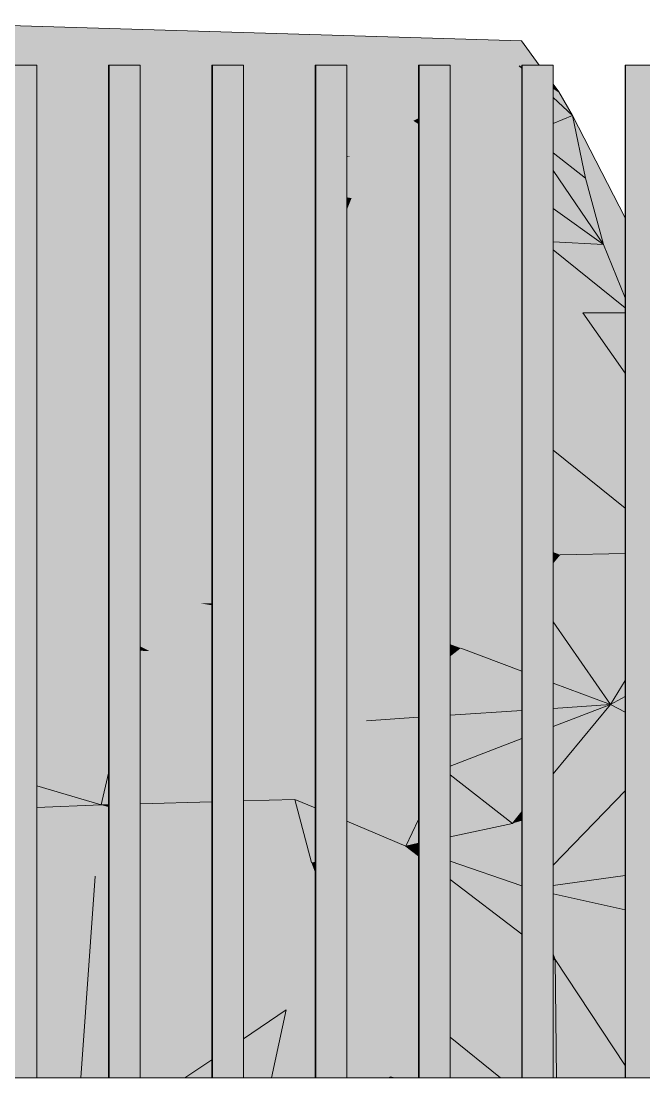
# Model space of a CAD drawing. Header units: millimetres. Extents: x 365175 to 2667127, y -330297 to -162108.
# Drawn here: x 1851007 to 1851610, y -318911 to -317888 of the extents above; entities that cross this region are included whole.
import ezdxf

# ---------------------------------------------------------------- set-up
doc = ezdxf.new("R2010")
doc.units = ezdxf.units.MM
doc.header["$MEASUREMENT"] = 0
doc.layers.add('Cars', color=7, linetype='Continuous')
doc.layers.add('TopoAlt', color=7, linetype='Continuous')

# ---------------------------------------------------------------- blocks, each defined once
blk = doc.blocks.new('Élément de coupe_582_6', base_point=(1445436.1, -319511))
at = {"layer": 'TopoAlt', "color": 190, "linetype": 'Continuous', "lineweight": 5, "true_color": 0x8002ff}
blk.add_line((1854698.7, -318911), (1838007, -318911), dxfattribs=at)
blk = doc.blocks.new('Élément de coupe_613_6', base_point=(1445436.1, -319511))
at = {"linetype": 'Continuous', "lineweight": 0, "true_color": 0x000000}
for points in [[(1851591.8, -318911), (1851592.2, -318911), (1851592.2, -317931), (1851591.8, -317931)], [(1851591.8, -318911), (1851592.2, -318911), (1851592.2, -317931), (1851591.8, -317931)], [(1851592.2, -317931), (1851592.2, -318911), (1851622.2, -318911), (1851622.2, -317931)]]:
    blk.add_hatch(color=18, dxfattribs=at).paths.add_polyline_path(points)
at = {"color": 18, "linetype": 'Continuous', "lineweight": 5, "true_color": 0x330000}
for p, q in [((1851591.8, -317931), (1851592.2, -317931)), ((1851591.8, -318911), (1851591.8, -317931)), ((1851592.2, -317931), (1851622.2, -317931)), ((1851592.2, -318911), (1851592.2, -317931)), ((1851622.2, -318911), (1851622.2, -317931))]:
    blk.add_line(p, q, dxfattribs=at)
blk = doc.blocks.new('Élément de coupe_614_6', base_point=(1445436.1, -319511))
at = {"linetype": 'Continuous', "lineweight": 0, "true_color": 0x000000}
for points in [[(1851491.8, -317931), (1851491.8, -318911), (1851492.2, -318911), (1851492.2, -317931)], [(1851491.8, -317931), (1851491.8, -318911), (1851492.2, -318911), (1851492.2, -317931)], [(1851492.2, -317931), (1851492.2, -318911), (1851522.2, -318911), (1851522.2, -317931)]]:
    blk.add_hatch(color=18, dxfattribs=at).paths.add_polyline_path(points)
at = {"color": 18, "linetype": 'Continuous', "lineweight": 5, "true_color": 0x330000}
for p, q in [((1851491.8, -317931), (1851492.2, -317931)), ((1851491.8, -318911), (1851491.8, -317931)), ((1851492.2, -317931), (1851522.2, -317931)), ((1851492.2, -318911), (1851492.2, -317931)), ((1851522.2, -318911), (1851522.2, -317931))]:
    blk.add_line(p, q, dxfattribs=at)
blk = doc.blocks.new('Élément de coupe_615_6', base_point=(1445436.1, -319511))
at = {"linetype": 'Continuous', "lineweight": 0, "true_color": 0x000000}
for points in [[(1851391.8, -317931), (1851391.8, -318911), (1851392.3, -318911), (1851392.3, -317931)], [(1851391.8, -317931), (1851391.8, -318911), (1851392.3, -318911), (1851392.3, -317931)], [(1851392.3, -317931), (1851392.3, -318911), (1851422.3, -318911), (1851422.3, -317931)]]:
    blk.add_hatch(color=18, dxfattribs=at).paths.add_polyline_path(points)
at = {"color": 18, "linetype": 'Continuous', "lineweight": 5, "true_color": 0x330000}
for p, q in [((1851391.8, -317931), (1851392.3, -317931)), ((1851391.8, -318911), (1851391.8, -317931)), ((1851392.3, -317931), (1851422.3, -317931)), ((1851392.3, -318911), (1851392.3, -317931)), ((1851422.3, -318911), (1851422.3, -317931))]:
    blk.add_line(p, q, dxfattribs=at)
blk = doc.blocks.new('Élément de coupe_616_6', base_point=(1445436.1, -319511))
at = {"linetype": 'Continuous', "lineweight": 0, "true_color": 0x000000}
for points in [[(1851291.9, -317931), (1851291.9, -318911), (1851292.3, -318911), (1851292.3, -317931)], [(1851291.9, -317931), (1851291.9, -318911), (1851292.3, -318911), (1851292.3, -317931)], [(1851292.3, -317931), (1851292.3, -318911), (1851322.3, -318911), (1851322.3, -317931)]]:
    blk.add_hatch(color=18, dxfattribs=at).paths.add_polyline_path(points)
at = {"color": 18, "linetype": 'Continuous', "lineweight": 5, "true_color": 0x330000}
for p, q in [((1851291.9, -317931), (1851292.3, -317931)), ((1851291.9, -318911), (1851291.9, -317931)), ((1851292.3, -317931), (1851322.3, -317931)), ((1851292.3, -318911), (1851292.3, -317931)), ((1851322.3, -318911), (1851322.3, -317931))]:
    blk.add_line(p, q, dxfattribs=at)
blk = doc.blocks.new('Élément de coupe_617_6', base_point=(1445436.1, -319511))
at = {"linetype": 'Continuous', "lineweight": 0, "true_color": 0x000000}
for points in [[(1851191.9, -317931), (1851191.9, -318911), (1851192.3, -318911), (1851192.3, -317931)], [(1851191.9, -317931), (1851191.9, -318911), (1851192.3, -318911), (1851192.3, -317931)], [(1851192.3, -317931), (1851192.3, -318911), (1851222.3, -318911), (1851222.3, -317931)]]:
    blk.add_hatch(color=18, dxfattribs=at).paths.add_polyline_path(points)
at = {"color": 18, "linetype": 'Continuous', "lineweight": 5, "true_color": 0x330000}
for p, q in [((1851191.9, -317931), (1851192.3, -317931)), ((1851191.9, -318911), (1851191.9, -317931)), ((1851192.3, -317931), (1851222.3, -317931)), ((1851192.3, -318911), (1851192.3, -317931)), ((1851222.3, -318911), (1851222.3, -317931))]:
    blk.add_line(p, q, dxfattribs=at)
blk = doc.blocks.new('Élément de coupe_618_6', base_point=(1445436.1, -319511))
at = {"linetype": 'Continuous', "lineweight": 0, "true_color": 0x000000}
for points in [[(1851091.9, -317931), (1851091.9, -318911), (1851092.4, -318911), (1851092.4, -317931)], [(1851091.9, -317931), (1851091.9, -318911), (1851092.4, -318911), (1851092.4, -317931)], [(1851092.4, -317931), (1851092.4, -318911), (1851122.4, -318911), (1851122.4, -317931)]]:
    blk.add_hatch(color=18, dxfattribs=at).paths.add_polyline_path(points)
at = {"color": 18, "linetype": 'Continuous', "lineweight": 5, "true_color": 0x330000}
for p, q in [((1851091.9, -317931), (1851092.4, -317931)), ((1851091.9, -318911), (1851091.9, -317931)), ((1851092.4, -317931), (1851122.4, -317931)), ((1851092.4, -318911), (1851092.4, -317931)), ((1851122.4, -318911), (1851122.4, -317931))]:
    blk.add_line(p, q, dxfattribs=at)
blk = doc.blocks.new('Élément de coupe_619_6', base_point=(1445436.1, -319511))
at = {"linetype": 'Continuous', "lineweight": 0, "true_color": 0x000000}
for points in [[(1850991.9, -317931), (1850991.9, -318911), (1850992.4, -318911), (1850992.4, -317931)], [(1850991.9, -317931), (1850991.9, -318911), (1850992.4, -318911), (1850992.4, -317931)], [(1850992.4, -317931), (1850992.4, -318911), (1851022.4, -318911), (1851022.4, -317931)]]:
    blk.add_hatch(color=18, dxfattribs=at).paths.add_polyline_path(points)
at = {"color": 18, "linetype": 'Continuous', "lineweight": 5, "true_color": 0x330000}
for p, q in [((1850991.9, -317931), (1850992.4, -317931)), ((1850991.9, -318911), (1850991.9, -317931)), ((1850992.4, -317931), (1851022.4, -317931)), ((1850992.4, -318911), (1850992.4, -317931)), ((1851022.4, -318911), (1851022.4, -317931))]:
    blk.add_line(p, q, dxfattribs=at)
blk = doc.blocks.new('Élément de coupe_742_6', base_point=(1445436.1, -319511))
at = {"layer": 'Cars', "linetype": 'Continuous', "lineweight": 0, "true_color": 0x000000}
for points in [[(1850852.7, -317916.6), (1851489.3, -317931.5), (1850852.8, -317891)], [(1850854.4, -317888.3), (1850852.8, -317891), (1851491.3, -317907.5)], [(1851489.3, -317931.5), (1851491.3, -317907.5), (1850852.8, -317891)], [(1851489.3, -317931.5), (1851491.8, -317933.2), (1851491.8, -317931), (1851492.2, -317931), (1851508.7, -317931), (1851491.3, -317907.5)], [(1850852.7, -317916.6), (1850991.9, -317934.4), (1850991.9, -317931), (1851022.4, -317931), (1851022.4, -317938.2), (1851091.9, -317947.1), (1851091.9, -317931), (1851122.4, -317931), (1851122.4, -317951), (1851191.9, -317959.9), (1851191.9, -317931), (1851222.3, -317931), (1851222.3, -317963.8), (1851291.9, -317972.7), (1851291.9, -317931), (1851322.3, -317931), (1851322.3, -317976.5), (1851386.8, -317984.8), (1851391.8, -317982.2), (1851391.8, -317931), (1851422.3, -317931), (1851422.3, -317966.3), (1851489.3, -317931.5)], [(1851422.3, -317988.8), (1851491.8, -317996.5), (1851491.8, -317949.9), (1851489.3, -317931.5), (1851422.3, -317966.3)], [(1851489.3, -317931.5), (1851491.8, -317949.9), (1851491.8, -317933.9)], [(1851491.8, -317933.2), (1851489.3, -317931.5), (1851491.8, -317933.9)], [(1851091.9, -317947.1), (1851022.4, -317938.2), (1851022.4, -317953.4), (1851091.9, -317968.6)], [(1851122.4, -317951), (1851122.4, -317975.2), (1851191.9, -317990.3), (1851191.9, -317959.9)], [(1851527.6, -317956.7), (1851522.2, -317949.3), (1851522.2, -317953.1)], [(1851527.6, -317956.7), (1851522.2, -317953.1), (1851522.2, -317962.2), (1851540.8, -317979.5)], [(1851091.9, -317968.6), (1851022.4, -317953.4), (1851022.4, -317994.4), (1851091.9, -318000.2)], [(1851522.2, -317962.2), (1851522.2, -317987.2), (1851540.8, -317979.5)], [(1851222.3, -317963.8), (1851222.3, -317996.9), (1851291.9, -318012), (1851291.9, -317972.7)], [(1851122.4, -318002.7), (1851191.9, -318008.5), (1851191.9, -317990.3), (1851122.4, -317975.2)], [(1851322.3, -317976.5), (1851322.3, -318018.6), (1851326.8, -318019.6), (1851386.8, -317984.8)], [(1851386.8, -317984.8), (1851391.8, -317985.3), (1851391.8, -317982.2)], [(1851522.2, -317987.2), (1851522.2, -318015.9), (1851553.3, -318040.1), (1851540.8, -317979.5)], [(1851540.8, -317979.5), (1851553.3, -318040.1), (1851591.8, -318100.1), (1851591.8, -318078.6)], [(1851386.8, -317984.8), (1851326.8, -318019.6), (1851391.8, -318034), (1851391.8, -317987.9)], [(1851386.8, -317984.8), (1851391.8, -317987.9), (1851391.8, -317985.3)], [(1851422.3, -317988.8), (1851422.3, -318006.6), (1851491.8, -318049.3), (1851491.8, -317996.5)], [(1851022.4, -317994.4), (1851022.4, -318008.7), (1851091.9, -318020.3), (1851091.9, -318000.2)], [(1851122.4, -318002.7), (1851122.4, -318025.4), (1851191.9, -318037), (1851191.9, -318008.5)], [(1851222.3, -318011), (1851291.9, -318016.7), (1851291.9, -318012), (1851222.3, -317996.9)], [(1851091.9, -318020.3), (1851022.4, -318008.7), (1851022.4, -318018), (1851091.9, -318033.4)], [(1851222.3, -318042.1), (1851291.9, -318053.7), (1851291.9, -318016.7), (1851222.3, -318011)], [(1851422.3, -318006.6), (1851422.3, -318040.7), (1851491.8, -318056.1), (1851491.8, -318049.3)], [(1851091.9, -318033.4), (1851022.4, -318018), (1851022.4, -318038), (1851091.9, -318039.5)], [(1851322.3, -318019.3), (1851326.8, -318019.6), (1851322.3, -318018.6)], [(1851326.8, -318019.6), (1851322.3, -318019.3), (1851322.3, -318058.8), (1851327, -318059.6)], [(1851326.8, -318019.6), (1851391.8, -318048.3), (1851391.8, -318034)], [(1851326.8, -318019.6), (1851327, -318059.6), (1851391.8, -318074.2), (1851391.8, -318048.3)], [(1851553.3, -318040.1), (1851522.2, -318015.9), (1851522.2, -318032.7), (1851570.8, -318104.5)], [(1851122.4, -318040.1), (1851191.9, -318046.7), (1851191.9, -318037), (1851122.4, -318025.4)], [(1851522.2, -318032.7), (1851522.2, -318069.5), (1851570.8, -318104.5)], [(1851022.4, -318038), (1851022.4, -318146.9), (1851091.9, -318193), (1851091.9, -318039.5)], [(1851122.4, -318040.1), (1851122.4, -318040.5), (1851191.9, -318192.9), (1851191.9, -318046.7)], [(1851122.4, -318040.5), (1851122.4, -318213.2), (1851191.9, -318259.3), (1851191.9, -318192.9)], [(1851291.9, -318053.7), (1851222.3, -318042.1), (1851222.3, -318049.6), (1851291.9, -318056.2)], [(1851422.3, -318040.7), (1851422.3, -318061.8), (1851491.8, -318092.5), (1851491.8, -318056.1)], [(1851553.3, -318040.1), (1851570.8, -318104.5), (1851591.8, -318146.1), (1851591.8, -318122.4)], [(1851591.8, -318100.1), (1851553.3, -318040.1), (1851591.8, -318122.4)], [(1851222.3, -318049.6), (1851222.3, -318259.6), (1851235.4, -318288.2), (1851291.9, -318147.2), (1851291.9, -318056.2)], [(1851322.3, -318059.1), (1851327, -318059.6), (1851322.3, -318058.8)], [(1851322.3, -318071.2), (1851327, -318059.6), (1851322.3, -318059.1)], [(1851322.3, -318289.6), (1851391.8, -318290.8), (1851391.8, -318142.6), (1851327, -318059.6), (1851322.3, -318071.2)], [(1851327, -318059.6), (1851391.8, -318142.6), (1851391.8, -318074.2)], [(1851422.3, -318061.8), (1851422.3, -318081.1), (1851491.8, -318096.9), (1851491.8, -318092.5)], [(1851522.2, -318069.5), (1851522.2, -318102), (1851570.8, -318104.5)], [(1851422.3, -318181.6), (1851491.8, -318270.6), (1851491.8, -318096.9), (1851422.3, -318081.1)], [(1851522.2, -318102), (1851522.2, -318109.6), (1851591.8, -318165.8), (1851591.8, -318156.2), (1851570.8, -318104.5)], [(1851591.8, -318146.1), (1851570.8, -318104.5), (1851591.8, -318156.2)], [(1851522.2, -318119.4), (1851550.9, -318170.6), (1851591.8, -318170.5), (1851591.8, -318165.8), (1851522.2, -318109.6)], [(1851522.2, -318254.3), (1851550.9, -318170.6), (1851522.2, -318119.4)], [(1851022.4, -318146.9), (1851022.4, -318292.6), (1851091.9, -318291.2), (1851091.9, -318193)], [(1851291.9, -318147.2), (1851235.4, -318288.2), (1851291.9, -318289.1)], [(1851522.2, -318293.9), (1851591.8, -318300), (1851591.8, -318259.3), (1851550.9, -318170.6), (1851522.2, -318254.3)], [(1851591.8, -318170.5), (1851550.9, -318170.6), (1851591.8, -318228.9)], [(1851550.9, -318170.6), (1851591.8, -318259.3), (1851591.8, -318228.9)], [(1851491.8, -318270.6), (1851422.3, -318181.6), (1851422.3, -318291.3), (1851491.8, -318292.4)], [(1851122.4, -318213.2), (1851122.4, -318290.5), (1851191.9, -318289.1), (1851191.9, -318259.3)], [(1851222.3, -318279.5), (1851235.4, -318288.2), (1851222.3, -318259.6)], [(1851235.4, -318288.2), (1851222.3, -318279.5), (1851222.3, -318288.5)], [(1851191.9, -318289.1), (1851122.4, -318290.5), (1851122.4, -318411.7), (1851172.2, -318433.3), (1851191.9, -318388.1)], [(1851222.3, -318429.3), (1851291.9, -318423.8), (1851291.9, -318310.7), (1851235.4, -318288.2), (1851222.3, -318318.2)], [(1851222.3, -318318.2), (1851235.4, -318288.2), (1851222.3, -318288.5)], [(1851235.4, -318288.2), (1851291.9, -318310.7), (1851291.9, -318289.1)], [(1851322.3, -318322.8), (1851391.8, -318350.4), (1851391.8, -318290.8), (1851322.3, -318289.6)], [(1851022.4, -318368.5), (1851091.9, -318398.6), (1851091.9, -318291.2), (1851022.4, -318292.6)], [(1851422.3, -318362.5), (1851491.8, -318390.1), (1851491.8, -318292.4), (1851422.3, -318291.3)], [(1851522.2, -318293.9), (1851522.2, -318303.4), (1851591.8, -318359.7), (1851591.8, -318300)], [(1851522.2, -318366.9), (1851529, -318404.9), (1851591.8, -318403.6), (1851591.8, -318359.7), (1851522.2, -318303.4)], [(1851322.3, -318322.8), (1851322.3, -318421.4), (1851391.8, -318415.8), (1851391.8, -318350.4)], [(1851422.3, -318413.4), (1851491.8, -318407.9), (1851491.8, -318390.1), (1851422.3, -318362.5)], [(1851022.4, -318428.3), (1851091.9, -318430.7), (1851091.9, -318398.6), (1851022.4, -318368.5)], [(1851522.2, -318402.2), (1851529, -318404.9), (1851522.2, -318366.9)], [(1851191.9, -318388.1), (1851172.2, -318433.3), (1851191.9, -318431.8)], [(1851522.2, -318402.2), (1851522.2, -318405.5), (1851529, -318404.9)], [(1851122.4, -318411.7), (1851122.4, -318431.7), (1851172.2, -318433.3)], [(1851422.3, -318437.3), (1851491.8, -318438.5), (1851491.8, -318407.9), (1851422.3, -318413.4)], [(1851522.2, -318413), (1851529, -318404.9), (1851522.2, -318405.5)], [(1851522.2, -318437.3), (1851591.8, -318433.1), (1851591.8, -318417.5), (1851529, -318404.9), (1851522.2, -318413)], [(1851529, -318404.9), (1851591.8, -318417.5), (1851591.8, -318403.6)], [(1851291.9, -318423.8), (1851222.3, -318429.3), (1851222.3, -318434.1), (1851291.9, -318435.2)], [(1851391.8, -318415.8), (1851322.3, -318421.4), (1851322.3, -318435.7), (1851391.8, -318436.9)], [(1851091.9, -318430.7), (1851022.4, -318428.3), (1851022.4, -318437.6), (1851091.9, -318443.8)], [(1851122.4, -318446.6), (1851181.5, -318451.9), (1851172.2, -318433.3), (1851122.4, -318431.7)], [(1851191.9, -318431.8), (1851172.2, -318433.3), (1851191.9, -318433.6)], [(1851191.9, -318433.6), (1851172.2, -318433.3), (1851191.9, -318434)], [(1851191.9, -318434), (1851172.2, -318433.3), (1851191.9, -318436)], [(1851172.2, -318433.3), (1851181.5, -318451.9), (1851191.9, -318451.9), (1851191.9, -318436)], [(1851591.8, -318433.1), (1851522.2, -318437.3), (1851522.2, -318469.5), (1851577.5, -318549.8), (1851591.8, -318526.5)], [(1851022.4, -318437.6), (1851022.4, -318442.7), (1851091.9, -318446.7), (1851091.9, -318443.8)], [(1851022.4, -318442.7), (1851022.4, -318445.5), (1851091.9, -318478.9), (1851091.9, -318446.7)], [(1851222.3, -318435.1), (1851291.9, -318437.5), (1851291.9, -318435.2), (1851222.3, -318434.1)], [(1851291.9, -318437.5), (1851222.3, -318435.1), (1851222.3, -318440), (1851291.9, -318449.4)], [(1851222.3, -318440), (1851222.3, -318452.2), (1851291.9, -318452.8), (1851291.9, -318449.4)], [(1851322.3, -318435.7), (1851322.3, -318438.6), (1851391.8, -318441.1), (1851391.8, -318436.9)], [(1851391.8, -318441.1), (1851322.3, -318438.6), (1851322.3, -318452.8), (1851391.8, -318447.9)], [(1851422.3, -318442.2), (1851455.3, -318443.3), (1851491.8, -318439.6), (1851491.8, -318438.5), (1851422.3, -318437.3)], [(1851422.3, -318445.7), (1851455.3, -318443.3), (1851422.3, -318442.2)], [(1851422.3, -318445.7), (1851422.3, -318491.3), (1851432.7, -318495.1), (1851455.3, -318443.3)], [(1851432.7, -318495.1), (1851491.8, -318446.2), (1851491.8, -318439.6), (1851455.3, -318443.3)], [(1851091.9, -318478.9), (1851022.4, -318445.5), (1851022.4, -318472.8), (1851091.9, -318488.9)], [(1851122.4, -318448.4), (1851181.5, -318451.9), (1851122.4, -318446.6)], [(1851122.4, -318448.4), (1851122.4, -318493.5), (1851131.7, -318498), (1851181.5, -318451.9)], [(1851131.7, -318498), (1851191.9, -318497.5), (1851191.9, -318453.6), (1851181.5, -318451.9)], [(1851181.5, -318451.9), (1851191.9, -318453.6), (1851191.9, -318451.9)], [(1851291.9, -318452.8), (1851222.3, -318452.2), (1851222.3, -318458.9), (1851291.9, -318470.9)], [(1851322.3, -318454.1), (1851391.8, -318479.9), (1851391.8, -318447.9), (1851322.3, -318452.8)], [(1851322.3, -318454.1), (1851322.3, -318476.1), (1851391.8, -318488.1), (1851391.8, -318479.9)], [(1851432.7, -318495.1), (1851491.8, -318517.4), (1851491.8, -318446.2)], [(1851291.9, -318470.9), (1851222.3, -318458.9), (1851222.3, -318497.2), (1851291.9, -318496.5)], [(1851022.4, -318472.8), (1851022.4, -318493.2), (1851091.9, -318496.3), (1851091.9, -318488.9)], [(1851522.2, -318528.9), (1851577.5, -318549.8), (1851522.2, -318469.5)], [(1851322.3, -318476.1), (1851322.3, -318496.2), (1851391.8, -318495.5), (1851391.8, -318488.1)], [(1851091.9, -318496.3), (1851022.4, -318493.2), (1851022.4, -318554.6), (1851091.9, -318584.5)], [(1851131.7, -318498), (1851122.4, -318493.5), (1851122.4, -318495.9)], [(1851422.3, -318493.3), (1851432.7, -318495.1), (1851422.3, -318491.3)], [(1851422.3, -318493.3), (1851422.3, -318495.2), (1851432.7, -318495.1)], [(1851422.3, -318495.2), (1851422.3, -318503.2), (1851432.7, -318495.1)], [(1851422.3, -318560), (1851491.8, -318555.4), (1851491.8, -318517.4), (1851432.7, -318495.1), (1851422.3, -318503.2)], [(1851131.7, -318498), (1851122.4, -318495.9), (1851122.4, -318497.6)], [(1851131.7, -318498), (1851122.4, -318497.6), (1851122.4, -318523.3)], [(1851131.7, -318498), (1851122.4, -318523.3), (1851122.4, -318585.2), (1851191.9, -318578.9), (1851191.9, -318517.3)], [(1851191.9, -318497.5), (1851131.7, -318498), (1851191.9, -318517.3)], [(1851222.3, -318527.1), (1851291.9, -318549.3), (1851291.9, -318496.5), (1851222.3, -318497.2)], [(1851322.3, -318559.1), (1851341.6, -318565.3), (1851391.8, -318526.6), (1851391.8, -318495.5), (1851322.3, -318496.2)], [(1851222.3, -318527.1), (1851222.3, -318576.1), (1851291.9, -318569.8), (1851291.9, -318549.3)], [(1851341.6, -318565.3), (1851391.8, -318562), (1851391.8, -318526.6)], [(1851522.2, -318553.4), (1851577.5, -318549.8), (1851522.2, -318528.9)], [(1851577.5, -318549.8), (1851591.8, -318541.8), (1851591.8, -318526.5)], [(1851577.5, -318549.8), (1851591.8, -318557), (1851591.8, -318541.8)], [(1851022.4, -318585.2), (1851091.9, -318587.2), (1851091.9, -318584.5), (1851022.4, -318554.6)], [(1851422.3, -318609.4), (1851491.8, -318582.7), (1851491.8, -318555.4), (1851422.3, -318560)], [(1851522.2, -318571), (1851522.2, -318616.7), (1851577.5, -318549.8)], [(1851522.2, -318616.7), (1851522.2, -318653.2), (1851591.8, -318633.1), (1851591.8, -318631.8), (1851577.5, -318549.8)], [(1851522.2, -318553.4), (1851522.2, -318571), (1851577.5, -318549.8)], [(1851591.8, -318557), (1851577.5, -318549.8), (1851591.8, -318631.8)], [(1851322.3, -318567), (1851341.6, -318565.3), (1851322.3, -318559.1)], [(1851322.3, -318586.4), (1851341.6, -318565.3), (1851322.3, -318567)], [(1851322.3, -318586.4), (1851322.3, -318631.2), (1851391.8, -318616.9), (1851391.8, -318597.2), (1851341.6, -318565.3)], [(1851341.6, -318565.3), (1851391.8, -318597.2), (1851391.8, -318562)], [(1851291.9, -318569.8), (1851222.3, -318576.1), (1851222.3, -318626), (1851272.1, -318641.5), (1851291.9, -318619.9)], [(1851022.4, -318585.2), (1851022.4, -318628.3), (1851084.8, -318646.9), (1851091.9, -318616.2), (1851091.9, -318587.2)], [(1851122.4, -318585.2), (1851122.4, -318594.8), (1851191.9, -318616.5), (1851191.9, -318578.9)], [(1851422.3, -318609.4), (1851422.3, -318617.6), (1851482.6, -318664.7), (1851491.8, -318653.6), (1851491.8, -318582.7)], [(1851191.9, -318616.5), (1851122.4, -318594.8), (1851122.4, -318645.8), (1851191.9, -318643.8)], [(1851084.8, -318646.9), (1851091.9, -318646.7), (1851091.9, -318616.2)], [(1851322.3, -318631.2), (1851322.3, -318662.6), (1851379.6, -318686.6), (1851391.8, -318661), (1851391.8, -318616.9)], [(1851422.3, -318617.6), (1851422.3, -318677.6), (1851482.6, -318664.7)], [(1851022.4, -318649.4), (1851084.8, -318646.9), (1851022.4, -318628.3)], [(1851222.3, -318642.9), (1851272.1, -318641.5), (1851222.3, -318626)], [(1851272.1, -318641.5), (1851291.9, -318637.4), (1851291.9, -318619.9)], [(1851272.1, -318641.5), (1851291.9, -318649.8), (1851291.9, -318637.4)], [(1851522.2, -318653.2), (1851522.2, -318705.3), (1851591.8, -318633.2), (1851591.8, -318633.1)], [(1851522.2, -318705.3), (1851522.2, -318724.9), (1851591.8, -318715), (1851591.8, -318633.2)], [(1851022.4, -318649.4), (1851022.4, -318700.1), (1851078.9, -318715.9), (1851084.8, -318646.9)], [(1851078.9, -318715.9), (1851091.9, -318715.1), (1851091.9, -318648.9), (1851084.8, -318646.9)], [(1851091.9, -318646.7), (1851084.8, -318646.9), (1851091.9, -318648.9)], [(1851122.4, -318657.2), (1851191.9, -318676.3), (1851191.9, -318643.8), (1851122.4, -318645.8)], [(1851272.1, -318641.5), (1851222.3, -318642.9), (1851222.3, -318684.6), (1851288.1, -318702.6)], [(1851272.1, -318641.5), (1851288.1, -318702.6), (1851291.9, -318702), (1851291.9, -318649.8)], [(1851191.9, -318676.3), (1851122.4, -318657.2), (1851122.4, -318713.2), (1851191.9, -318708.7)], [(1851482.6, -318664.7), (1851491.8, -318662.1), (1851491.8, -318653.6)], [(1851322.3, -318662.6), (1851322.3, -318696.6), (1851379.6, -318686.6)], [(1851379.6, -318686.6), (1851391.8, -318684), (1851391.8, -318661)], [(1851422.3, -318677.6), (1851422.3, -318701.3), (1851491.8, -318725.1), (1851491.8, -318697.5), (1851482.6, -318664.7)], [(1851482.6, -318664.7), (1851491.8, -318697.5), (1851491.8, -318662.1)], [(1851222.3, -318706.8), (1851288.1, -318702.6), (1851222.3, -318684.6)], [(1851379.6, -318686.6), (1851322.3, -318696.6), (1851322.3, -318795), (1851364.8, -318910)], [(1851379.6, -318686.6), (1851364.8, -318910), (1851391.8, -318884.3), (1851391.8, -318751.7)], [(1851379.6, -318686.6), (1851391.8, -318690.8), (1851391.8, -318684)], [(1851379.6, -318686.6), (1851391.8, -318751.7), (1851391.8, -318696)], [(1851379.6, -318686.6), (1851391.8, -318696), (1851391.8, -318690.8)], [(1851022.4, -318717.7), (1851078.9, -318715.9), (1851022.4, -318700.1)], [(1851191.9, -318708.7), (1851122.4, -318713.2), (1851122.4, -318746.3), (1851191.9, -318795)], [(1851288.1, -318702.6), (1851222.3, -318706.8), (1851222.3, -318816.3), (1851263.8, -318845.3)], [(1851263.8, -318845.3), (1851291.9, -318863.3), (1851291.9, -318712.7), (1851288.1, -318702.6)], [(1851288.1, -318702.6), (1851291.9, -318712.7), (1851291.9, -318702)], [(1851491.8, -318725.1), (1851422.3, -318701.3), (1851422.3, -318719.1), (1851491.8, -318772)], [(1851078.9, -318715.9), (1851022.4, -318717.7), (1851022.4, -318911), (1851064.9, -318911)], [(1851078.9, -318715.9), (1851064.9, -318911), (1851091.9, -318911), (1851091.9, -318725)], [(1851078.9, -318715.9), (1851091.9, -318725), (1851091.9, -318715.1)], [(1851422.3, -318719.1), (1851422.3, -318858.5), (1851491.8, -318816.2), (1851491.8, -318772)], [(1851522.2, -318724.9), (1851522.2, -318732.9), (1851591.8, -318748.4), (1851591.8, -318715)], [(1851522.2, -318791.2), (1851524.1, -318796.5), (1851591.8, -318780.4), (1851591.8, -318748.4), (1851522.2, -318732.9)], [(1851122.4, -318746.3), (1851122.4, -318911), (1851165.6, -318911), (1851191.9, -318893.4), (1851191.9, -318795)], [(1851524.1, -318796.5), (1851591.8, -318899.1), (1851591.8, -318780.4)], [(1851522.2, -318791.2), (1851522.2, -318795.1), (1851524.1, -318796.5)], [(1851322.3, -318795), (1851322.3, -318882.8), (1851364.8, -318910)], [(1851522.2, -318797.7), (1851524.1, -318796.5), (1851522.2, -318795.1)], [(1851522.2, -318911), (1851525.2, -318911), (1851524.1, -318796.5), (1851522.2, -318797.7)], [(1851591.8, -318899.1), (1851524.1, -318796.5), (1851525.2, -318911), (1851591.8, -318911)], [(1851222.3, -318873.1), (1851263.8, -318845.3), (1851222.3, -318816.3)], [(1851422.3, -318858.5), (1851422.3, -318871.7), (1851471, -318911), (1851491.8, -318911), (1851491.8, -318816.2)], [(1851222.3, -318911), (1851249.5, -318911), (1851263.8, -318845.3), (1851222.3, -318873.1)], [(1851249.5, -318911), (1851291.9, -318911), (1851291.9, -318863.3), (1851263.8, -318845.3)], [(1851471, -318911), (1851422.3, -318871.7), (1851422.3, -318911)], [(1851322.3, -318911), (1851362.6, -318911), (1851364.8, -318910), (1851322.3, -318882.8)], [(1851165.6, -318911), (1851191.9, -318911), (1851191.9, -318893.4)], [(1851391.8, -318884.3), (1851364.8, -318910), (1851368.4, -318911), (1851391.8, -318911)], [(1851362.6, -318911), (1851365.1, -318911), (1851364.8, -318910)], [(1851368.4, -318911), (1851364.8, -318910), (1851365.1, -318911)]]:
    blk.add_hatch(color=18, dxfattribs=at).paths.add_polyline_path(points)
at = {"layer": 'Cars', "color": 7, "linetype": 'Continuous', "lineweight": 5}
for p, q in [((1851491.3, -317907.5), (1850854.4, -317888.3)), ((1851508.7, -317931), (1851491.3, -317907.5)), ((1851491.8, -317933.9), (1851489.3, -317931.5)), ((1851491.8, -317933.2), (1851489.3, -317931.5)), ((1851527.6, -317956.7), (1851522.2, -317949.3)), ((1851527.6, -317956.7), (1851522.2, -317953.1)), ((1851540.8, -317979.5), (1851522.2, -317962.2)), ((1851527.6, -317956.7), (1851540.8, -317979.5)), ((1851540.8, -317979.5), (1851522.2, -317987.2)), ((1851591.8, -318078.6), (1851540.8, -317979.5)), ((1851553.3, -318040.1), (1851540.8, -317979.5)), ((1851553.3, -318040.1), (1851522.2, -318015.9)), ((1851570.8, -318104.5), (1851522.2, -318032.7)), ((1851570.8, -318104.5), (1851553.3, -318040.1)), ((1851570.8, -318104.5), (1851522.2, -318069.5)), ((1851570.8, -318104.5), (1851522.2, -318102)), ((1851591.8, -318156.2), (1851570.8, -318104.5)), ((1851591.8, -318165.8), (1851522.2, -318109.6)), ((1851591.8, -318170.5), (1851550.9, -318170.6)), ((1851591.8, -318228.9), (1851550.9, -318170.6)), ((1851591.8, -318359.7), (1851522.2, -318303.4)), ((1851591.8, -318403.6), (1851529, -318404.9)), ((1851577.5, -318549.8), (1851522.2, -318469.5)), ((1851491.8, -318517.4), (1851432.7, -318495.1)), ((1851577.5, -318549.8), (1851522.2, -318528.9)), ((1851591.8, -318526.5), (1851577.5, -318549.8)), ((1851591.8, -318541.8), (1851577.5, -318549.8)), ((1851491.8, -318555.4), (1851422.3, -318560)), ((1851522.2, -318616.7), (1851577.5, -318549.8)), ((1851577.5, -318549.8), (1851522.2, -318571)), ((1851577.5, -318549.8), (1851522.2, -318553.4)), ((1851591.8, -318557), (1851577.5, -318549.8)), ((1851391.8, -318562), (1851341.6, -318565.3)), ((1851491.8, -318582.7), (1851422.3, -318609.4)), ((1851084.8, -318646.9), (1851091.9, -318616.2)), ((1851482.6, -318664.7), (1851422.3, -318617.6)), ((1851084.8, -318646.9), (1851022.4, -318628.3)), ((1851522.2, -318705.3), (1851591.8, -318633.2)), ((1851084.8, -318646.9), (1851022.4, -318649.4)), ((1851091.9, -318646.7), (1851084.8, -318646.9)), ((1851191.9, -318643.8), (1851122.4, -318645.8)), ((1851272.1, -318641.5), (1851222.3, -318642.9)), ((1851291.9, -318649.8), (1851272.1, -318641.5)), ((1851288.1, -318702.6), (1851272.1, -318641.5)), ((1851482.6, -318664.7), (1851491.8, -318653.6)), ((1851379.6, -318686.6), (1851322.3, -318662.6)), ((1851379.6, -318686.6), (1851391.8, -318661)), ((1851482.6, -318664.7), (1851422.3, -318677.6)), ((1851391.8, -318684), (1851379.6, -318686.6)), ((1851391.8, -318696), (1851379.6, -318686.6)), ((1851391.8, -318690.8), (1851379.6, -318686.6)), ((1851491.8, -318725.1), (1851422.3, -318701.3)), ((1851078.9, -318715.9), (1851064.9, -318911)), ((1851491.8, -318772), (1851422.3, -318719.1)), ((1851591.8, -318715), (1851522.2, -318724.9)), ((1851591.8, -318748.4), (1851522.2, -318732.9)), ((1851524.1, -318796.5), (1851522.2, -318791.2)), ((1851524.1, -318796.5), (1851522.2, -318795.1)), ((1851591.8, -318899.1), (1851524.1, -318796.5)), ((1851524.1, -318796.5), (1851525.2, -318911)), ((1851263.8, -318845.3), (1851222.3, -318873.1)), ((1851249.5, -318911), (1851263.8, -318845.3)), ((1851471, -318911), (1851422.3, -318871.7)), ((1851191.9, -318893.4), (1851165.6, -318911)), ((1851362.6, -318911), (1851364.8, -318910)), ((1851365.1, -318911), (1851364.8, -318910)), ((1851368.4, -318911), (1851364.8, -318910))]:
    blk.add_line(p, q, dxfattribs=at)

msp = doc.modelspace()

# ---------------------------------------------------------------- block references
at = {"lineweight": 0}
for name in ['Élément de coupe_619_6', 'Élément de coupe_618_6', 'Élément de coupe_617_6', 'Élément de coupe_616_6', 'Élément de coupe_615_6', 'Élément de coupe_614_6', 'Élément de coupe_613_6']:
    msp.add_blockref(name, (1445436.05, -319510.981), dxfattribs=at)
at = {"layer": 'Cars', "lineweight": 0}
msp.add_blockref('Élément de coupe_742_6', (1445436.05, -319510.981), dxfattribs=at)
at = {"layer": 'TopoAlt', "lineweight": 0}
msp.add_blockref('Élément de coupe_582_6', (1445436.05, -319510.981), dxfattribs=at)

doc.saveas('drawing.dxf')
